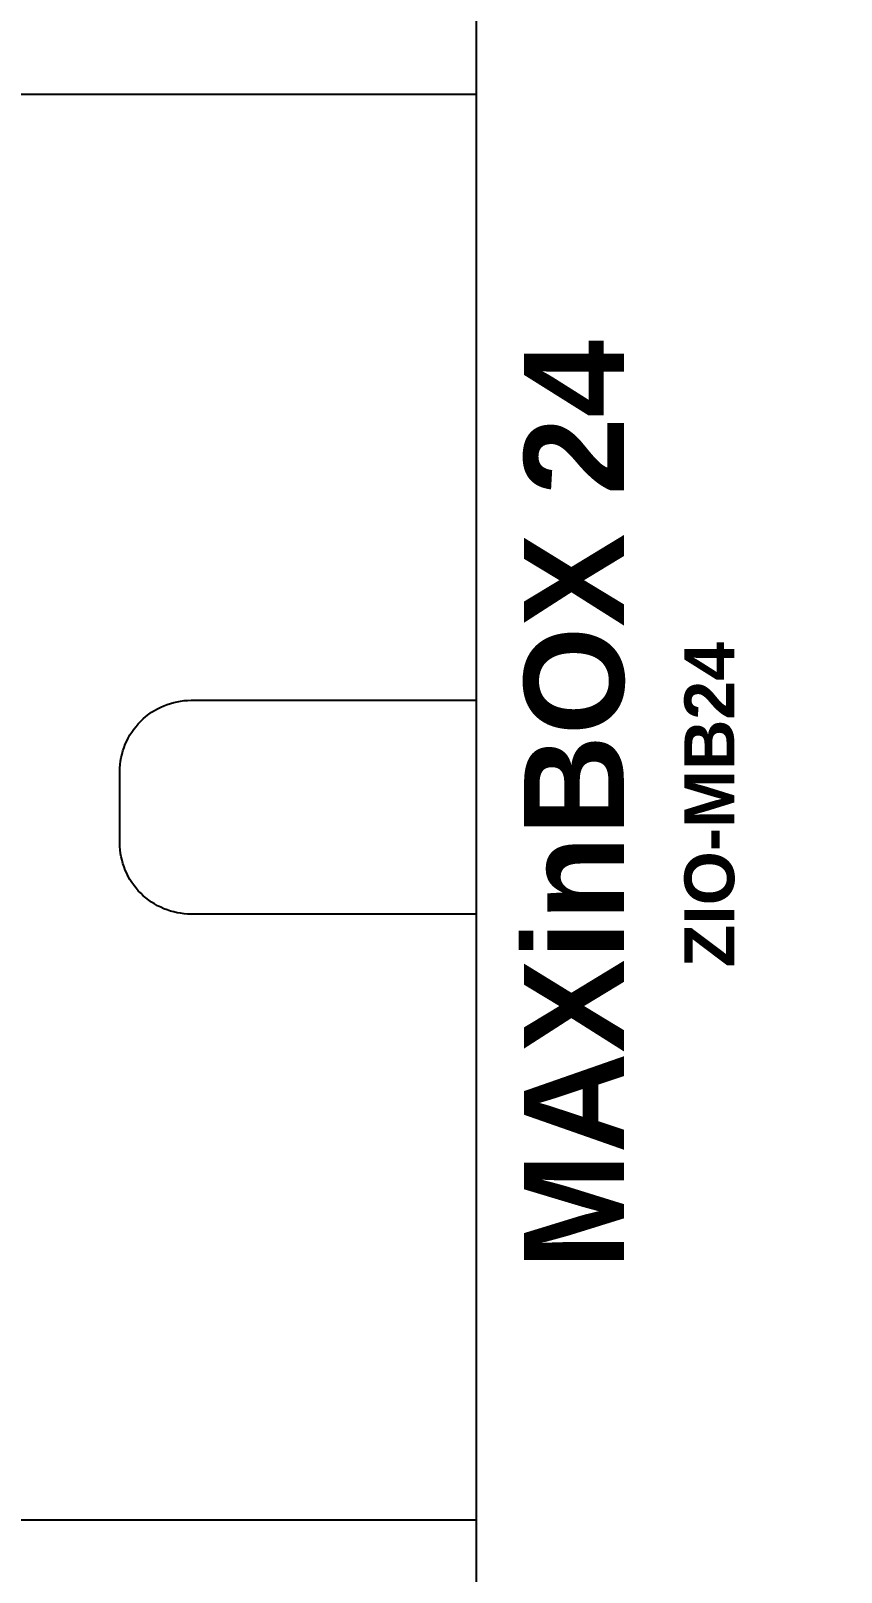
# Model space of a CAD drawing. Header units: millimetres. Extents: x 2517 to 4319, y 573 to 1664.
# Drawn here: x 2763.28 to 2786.02, y 1552.02 to 1595.28 of the extents above; entities that cross this region are included whole.
import ezdxf
from ezdxf.enums import TextEntityAlignment as Align

# ---------------------------------------------------------------- set-up
doc = ezdxf.new("R2010")
doc.units = ezdxf.units.MM
doc.set_wipeout_variables(frame=1)
for name, color, linetype in [('devices', 7, 'Continuous'), ('Enclosure', 7, 'Continuous'), ('Serigraph', 7, 'Continuous')]:
    doc.layers.add(name, color=color, linetype=linetype)
doc.styles.get("Standard").update_dxf_attribs({"font": 'arial.ttf'})

# ---------------------------------------------------------------- blocks, each defined once
blk = doc.blocks.new('*U7')
at = {"ltscale": 2}
blk.add_lwpolyline([(0, 20), (0, -20), (895.8, -20), (895.8, 20), (0, 20)], dxfattribs=at)
blk.add_lwpolyline([(240.234, 3), (256.234, 3, -0.414214), (258.234, 1), (258.234, -1, -0.414214), (256.234, -3), (240.234, -3, -0.414214), (238.234, -1), (238.234, 1, -0.414214)], format="xyb", close=True, dxfattribs=at)
blk = doc.blocks.new('ZIO-MB24_ENVOLVENTE')
at = {"layer": 'Enclosure'}
blk.add_line((0, 45), (0, -45), dxfattribs=at)
blk = doc.blocks.new('ZIO-MB24_SERIGRAFIA')
at = {"layer": 'Serigraph', "attachment_point": 1, "rotation": 90}
for s, insert, char_height in [('\\pxqc;{\\fArial Rounded MT Bold|b0|i0|c0|p34;MAXinBOX 24}', (1.346, -22.429), 2.8), ('\\pxqc;{\\fArial Rounded MT Bold|b0|i0|c0|p34;ZIO-MB24}', (5.846, -22.429), 1.4)]:
    blk.add_mtext_dynamic_manual_height_columns(s, width=45.00001, gutter_width=12.5, heights=[0], dxfattribs=dict(at, insert=insert, char_height=char_height))
blk = doc.blocks.new('ZIO-MB24_ATT_DEF')
blk.add_wipeout([(0, 45), (211.6, 45), (211.6, -45), (0, -45)])
at = {"layer": 'Enclosure'}
blk.add_blockref('ZIO-MB24_ENVOLVENTE', (0, 0), dxfattribs=at)
at = {"layer": 'Serigraph'}
blk.add_blockref('ZIO-MB24_SERIGRAFIA', (0, 0), dxfattribs=at)
at = {"color": 3, "flags": 2}
blk.add_attdef('REFERENCE', text='', height=2.5, dxfattribs=at).set_placement((35.324, 28.944), align=Align.CENTER)
at = {"color": 3}
blk.add_attdef('PHYSICAL_ADD.', text='', height=2.5, dxfattribs=at).set_placement((160.052, 28.959), align=Align.CENTER)

msp = doc.modelspace()

# ---------------------------------------------------------------- block references
at = {"color": 1}
msp.add_blockref('*U7', (2527.543, 1573.49), dxfattribs=at)

# ---------------------------------------------------------------- next in the draw order: block references
at = {"layer": 'devices'}
msp.add_blockref('ZIO-MB24_ATT_DEF', (2775.777, 1573.49), dxfattribs=at)

doc.saveas('drawing.dxf')
